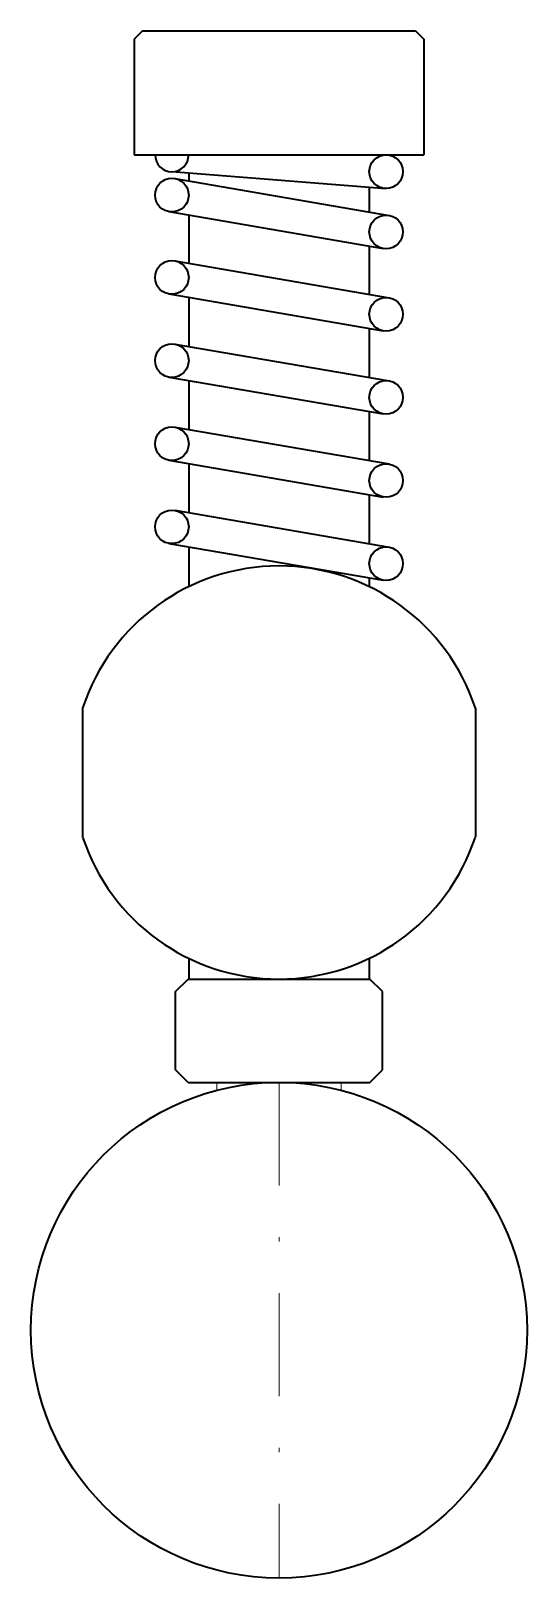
# Model space of a CAD drawing. Header units: millimetres. Extents: x -6 to 6, y 0 to 37.5.
import ezdxf

# ---------------------------------------------------------------- set-up
doc = ezdxf.new("R2010")
doc.units = ezdxf.units.MM
doc.header["$LTSCALE"] = 5
doc.linetypes.add('AUSGEZOGEN', pattern=[0])
doc.linetypes.add('DASHDOT', pattern=[1, 0.5, -0.25, 0, -0.25])
doc.layers.add('2', color=7, linetype='Continuous')

msp = doc.modelspace()

# ---------------------------------------------------------------- linework, layer by layer
at = {"layer": '2', "color": 7, "linetype": 'AUSGEZOGEN', "lineweight": 35}
for p, q in [((-3.3, 37.451), (-3.5, 37.251)), ((-3.3, 37.451), (3.3, 37.451)), ((3.3, 37.451), (3.5, 37.251)), ((-3.5, 37.251), (-3.5, 34.451)), ((3.5, 37.251), (3.5, 34.451)), ((-3.5, 34.451), (3.5, 34.451)), ((-2.592, 34.045), (2.592, 33.638)), ((-2.519, 33.877), (2.665, 32.987)), ((-2.185, 34.013), (-2.185, 33.82)), ((2.185, 33.67), (2.185, 33.07)), ((-2.665, 33.077), (2.519, 32.187)), ((-2.185, 32.994), (-2.185, 31.827)), ((2.185, 32.244), (2.185, 31.076)), ((-2.519, 31.884), (2.665, 30.994)), ((-2.665, 31.084), (2.519, 30.194)), ((-2.185, 31.001), (-2.185, 29.814)), ((2.185, 30.251), (2.185, 29.064)), ((-2.519, 29.872), (2.665, 28.982)), ((-2.665, 29.071), (2.519, 28.181)), ((-2.185, 28.989), (-2.185, 27.802)), ((2.185, 28.239), (2.185, 27.052)), ((-2.519, 27.859), (2.665, 26.969)), ((-2.665, 27.059), (2.519, 26.169)), ((-2.185, 26.977), (-2.185, 25.79)), ((2.185, 26.226), (2.185, 25.039)), ((-2.519, 25.847), (2.665, 24.957)), ((-2.665, 25.047), (2.519, 24.157)), ((-2.185, 24.964), (-2.185, 23.997)), ((2.185, 24.214), (2.185, 23.997)), ((-4.75, 21.061), (-4.75, 17.939)), ((4.75, 21.061), (4.75, 17.939)), ((-2.185, 15.003), (-2.185, 14.5)), ((2.185, 15.003), (2.185, 14.5)), ((-2.5, 14.2), (-2.2, 14.5)), ((-2.2, 14.5), (2.2, 14.5)), ((2.5, 14.2), (2.2, 14.5)), ((-2.5, 12.3), (-2.5, 14.2)), ((2.5, 12.3), (2.5, 14.2)), ((-2.2, 12), (-2.5, 12.3)), ((-2.2, 12), (2.2, 12)), ((2.2, 12), (2.5, 12.3))]:
    msp.add_line(p, q, dxfattribs=at)
at = {"layer": '2', "color": 18, "linetype": 'AUSGEZOGEN', "lineweight": 18, "true_color": 0x000000}
for p, q in [((-1.5, 12), (-1.5, 11.809)), ((1.5, 12), (1.5, 11.809))]:
    msp.add_line(p, q, dxfattribs=at)
at = {"layer": '2', "color": 7, "linetype": 'DASHDOT', "lineweight": 18}
msp.add_line((0, 12), (0, 0), dxfattribs=at)
at = {"layer": '2', "color": 7, "linetype": 'AUSGEZOGEN', "lineweight": 35}
for centre, radius in [((2.592, 34.046), 0.407), ((-2.592, 33.477), 0.407), ((2.592, 32.587), 0.407), ((-2.592, 31.484), 0.407), ((2.592, 30.594), 0.407), ((-2.592, 29.472), 0.407), ((2.592, 28.582), 0.407), ((-2.592, 27.459), 0.407), ((2.592, 26.569), 0.407), ((-2.592, 25.447), 0.407), ((2.592, 24.557), 0.407), ((0, 6), 6)]:
    msp.add_circle(centre, radius, dxfattribs=at)
for centre, radius, start, end in [((-2.592, 34.451), 0.407, 180, 0), ((0, 19.5), 5, 18.1949, 161.8051), ((0, 19.5), 5, 198.1949, 341.8051)]:
    msp.add_arc(centre, radius, start, end, dxfattribs=at)

doc.saveas('drawing.dxf')
